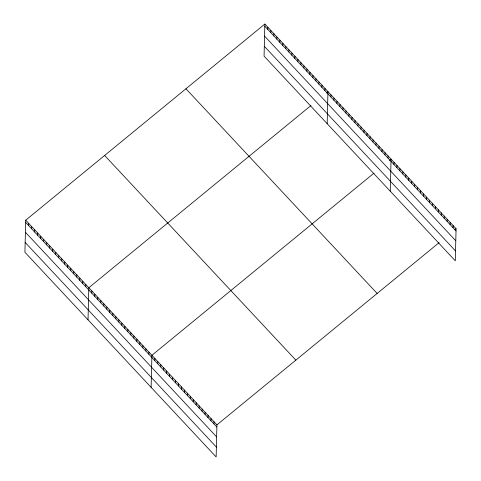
<?xml version="1.0" encoding="UTF-8"?>
<svg xmlns="http://www.w3.org/2000/svg" width="481" height="481" viewBox="0 0 481 481"><rect width="100%" height="100%" fill="white"/><g stroke="black" fill="none" stroke-linecap="round" stroke-linejoin="round"><path stroke-width="0.72" d="M25.709 220.19L24.922 252.272L216.143 456.95L216.931 424.867L25.709 220.19L264.857 24.05L456.078 228.728L455.291 260.81L264.069 56.133L264.857 24.05M28.662 225.595L28.716 223.406M31.662 228.812L31.716 226.623M34.668 232.028L34.722 229.84M37.674 235.245L37.728 233.057M40.681 238.462L40.735 236.273M43.687 241.678L43.735 239.49M46.687 244.895L46.741 242.707M49.693 248.112L49.747 245.917M52.7 251.329L52.754 249.134M55.706 254.545L55.76 252.351M58.706 257.762L58.76 255.567M61.712 260.979L61.766 258.784M64.719 264.195L64.773 262.001M67.725 267.412L67.779 265.217M70.731 270.629L70.779 268.434M73.731 273.845L73.785 271.651M76.738 277.062L76.792 274.867M79.744 280.279L79.798 278.084M82.75 283.495L82.804 281.301M85.75 286.706L85.804 284.518M88.029 319.817L88.811 287.734L310.966 105.531M91.763 293.139L91.817 290.951M94.769 296.356L94.823 294.168M97.769 299.573L97.823 297.384M100.776 302.789L100.83 300.601M103.782 306.006L103.836 303.818M106.788 309.223L106.842 307.034M109.794 312.44L109.842 310.251M112.794 315.656L112.849 313.462M115.801 318.873L115.855 316.678M118.807 322.09L118.861 319.895M121.813 325.306L121.867 323.112M124.813 328.523L124.868 326.328M127.82 331.74L127.874 329.545M130.826 334.956L130.88 332.762M133.832 338.173L133.886 335.978M136.838 341.39L136.887 339.195M139.839 344.606L139.893 342.412M142.845 347.823L142.899 345.629M145.851 351.04L145.905 348.845M148.857 354.257L148.912 352.062M151.13 387.361L151.912 355.279L374.074 173.076M154.816 360.636L154.87 358.441M157.768 363.798L157.822 361.604M160.726 366.961L160.78 364.766M163.678 370.123L163.732 367.929M166.636 373.286L166.691 371.091M169.589 376.449L169.643 374.26M172.547 379.611L172.601 377.423M175.505 382.774L175.553 380.585M178.457 385.936L178.511 383.748M181.415 389.105L181.463 386.91M184.367 392.268L184.421 390.073M187.325 395.43L187.374 393.236M190.278 398.593L190.332 396.398M193.236 401.755L193.29 399.561M196.188 404.918L196.242 402.729M199.146 408.08L199.2 405.892M202.098 411.243L202.152 409.054M205.056 414.406L205.11 412.217M208.008 417.574L208.063 415.38M210.967 420.737L211.021 418.542M213.919 423.899L213.973 421.705M267.809 29.461L267.863 27.267M270.809 32.672L270.863 30.483M273.815 35.889L273.869 33.7M276.822 39.105L276.876 36.917M279.828 42.322L279.882 40.133M282.834 45.539L282.882 43.35M285.834 48.755L285.888 46.567M288.84 51.972L288.895 49.783M291.847 55.189L291.901 53M294.853 58.405L294.907 56.217M297.853 61.622L297.907 59.428M300.859 64.839L300.914 62.644M303.866 68.055L303.92 65.861M306.872 71.272L306.926 69.078M309.872 74.489L309.926 72.294M312.878 77.706L312.933 75.511M315.885 80.922L315.939 78.728M318.891 84.139L318.945 81.944M321.897 87.356L321.945 85.161M324.897 90.572L324.952 88.378M327.176 123.677L327.958 91.594L326.316 92.941M330.91 97.006L330.964 94.811M333.916 100.222L333.97 98.028M336.916 103.433L336.971 101.244M339.923 106.65L339.977 104.461M342.929 109.866L342.983 107.678M345.935 113.083L345.989 110.895M348.941 116.3L348.99 114.111M351.942 119.516L351.996 117.328M354.948 122.733L355.002 120.545M357.954 125.95L358.008 123.761M360.96 129.167L361.015 126.978M363.961 132.383L364.015 130.189M366.967 135.6L367.021 133.405M369.973 138.817L370.027 136.622M372.979 142.033L373.034 139.839M375.986 145.25L376.034 143.055M378.986 148.467L379.04 146.272M381.992 151.683L382.046 149.489M384.998 154.9L385.053 152.705M388.005 158.117L388.059 155.922M390.277 191.222L391.059 159.139L389.418 160.486M393.963 164.496L394.017 162.301M396.915 167.659L396.969 165.464M399.873 170.821L399.927 168.627M402.825 173.984L402.88 171.789M405.784 177.146L405.838 174.958M408.736 180.309L408.79 178.12M411.694 183.471L411.748 181.283M414.646 186.64L414.7 184.445M417.604 189.803L417.658 187.608M420.562 192.965L420.61 190.771M423.514 196.128L423.569 193.933M426.473 199.29L426.521 197.096M429.425 202.453L429.479 200.258M432.383 205.615L432.431 203.427M435.335 208.778L435.389 206.589M438.293 211.941L438.347 209.752M441.245 215.109L441.299 212.915M444.203 218.272L444.258 216.077M447.156 221.434L447.21 219.24M450.114 224.597L450.168 222.402M453.066 227.76L453.12 225.565M216.931 424.867L439.087 242.665M454.978 229.629L456.078 228.728M264.803 26.245L456.024 230.922M264.562 36.105L455.784 240.789M264.31 46.266L455.531 250.95M185.937 88.775L377.158 293.458M104.63 155.465L295.845 360.143M25.655 222.378L216.877 427.062M25.415 232.245L216.636 436.922M25.162 242.406L216.384 447.089"/></g></svg>
